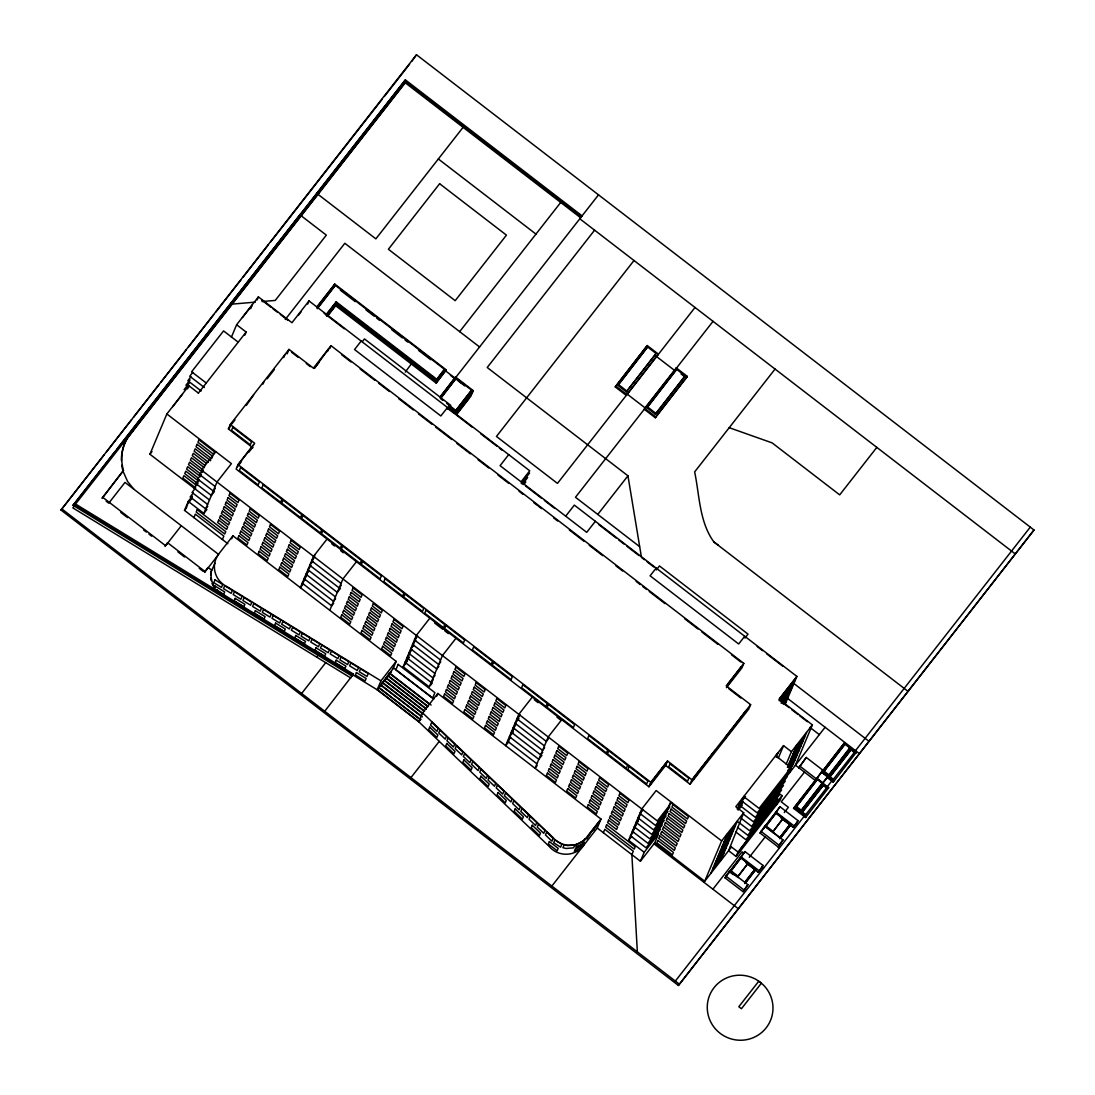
<?xml version="1.0" encoding="UTF-8"?>
<svg xmlns="http://www.w3.org/2000/svg" width="1095" height="1095" viewBox="0 0 1095 1095"><rect width="100%" height="100%" fill="white"/><g stroke="black" fill="none" stroke-linecap="round" stroke-linejoin="round"><path stroke-width="1.5" d="M60.992 510.037L416.483 54.75L1034.008 529.994L678.435 985.473L60.992 510.037L104.176 454.808M405.629 81.879L405.246 82.796L580.596 217.741L580.98 216.837L405.629 81.879L75.569 504.042L353.439 674.109L352.179 676.149L73.064 505.315L405.369 79.88L581.869 215.715L581.486 216.618M123.489 470.48L102.205 498.115L123.489 470.48A42.377 41.733 22.8 0 1 133.494 429.938L133.111 430.855A42.377 41.733 22.8 0 0 121.408 460.584M209.473 499.963L149.919 454.261L166.851 413.965L188.901 385.768L198.4 393.091M187.587 388.834L188.833 385.851M232.592 303.205L232.208 304.109L255.395 302.124M231.415 337.137L236.629 324.736L258.393 296.882L291.954 322.71L308.995 300.92L529.72 470.795L521.083 481.841M250.659 308.708L252.192 305.067L242.406 317.577M257.092 299.989L258.393 296.882M244.815 335.152L246.129 332.045L236.629 324.736M300.482 214.031L117.206 448.854M301.618 214.907L301.235 215.825L326.324 235.124L275.256 300.413L262.02 301.549M167.248 543.667L167.631 542.764L204.957 571.494L204.573 572.398L218.617 554.453L125.008 482.402L108.761 503.166L106.147 501.154M316.893 193.459L317.263 192.556M227.828 543.709L184.507 510.366L188.272 501.414L192.378 496.144M186.328 507.587L187.615 504.562M318.412 193.432L318.029 194.349L375.872 238.861L463.103 127.307M252.794 447.745L228.403 428.966L230.279 424.49L288.998 349.387L313.403 368.153L330.977 345.664L743.82 663.392L741.931 667.868L726.423 687.715M193.883 517.593L195.321 514.171L223.845 536.126L222.408 539.534M188.272 501.414L203.834 513.391L217.002 482.046L231.401 463.637L166.851 413.965M253.643 394.925L246.402 405.301M262.992 384.071L264.018 381.649M230.279 424.49L254.67 443.256L237.998 464.595L236.123 469.071L648.952 786.785L665.623 765.46L667.512 760.984L691.903 779.763L690.028 784.239L665.623 765.46M283.728 357.572L284.741 355.136M307.668 304.068L308.995 300.92M287.123 353.863L288.998 349.387M301.152 213.593L405.369 79.88M416.483 54.75L411.72 61.471M207.585 568.565L207.968 567.648L211.746 569.961L211.362 570.878M332.989 288.177L334.728 284.043L446.226 369.85L436.234 383.154L335.659 305.751L336.138 304.588L436.727 381.991L436.234 383.154M436.453 379.992L436.782 379.24L336.192 301.823L335.878 302.59L436.453 379.992L444.515 369.33L335.316 285.289L317.276 308.694M231.702 538.781L232.948 535.797L396.157 661.394L393.009 668.867M327.514 351.536L328.527 349.113L314.265 368.467L319.357 361.966M329.732 348.662L330.977 345.664M302.193 584.908L303.466 581.869M304.081 580.432L306.052 576.49M305.957 575.956L307.941 572.014M311.61 562.515L312.883 559.477M313.485 558.039L314.758 555.001M412.007 362.979L405.287 372.108M329.773 610.312L342.94 578.968L356.464 561.68M440.614 396.677L455.561 377.036L473.218 390.614L470.85 396.253L456.382 414.759M470.699 392.024L471.507 390.107L456.15 378.281L441.08 397.896M448.977 406.149L455.383 411.077L471.507 390.107M473.218 390.614L455.164 414.238L472.725 391.777M353.439 674.109L324.736 711.257M396.157 661.394L380.95 680.844L377.186 689.795L418.851 721.851L548.965 846.23A21.996 21.654 22.8 0 0 583.758 845.258M378.802 687.742L420.453 719.798M380.403 685.675L382.374 682.76L422.697 713.789M382.018 683.622L384.112 680.392L424.436 711.421M383.62 681.569L385.851 678.024L426.16 709.054M385.235 679.502L387.589 675.67L427.899 706.686M386.836 677.449L389.327 673.302L429.637 704.318M388.451 675.396L393.461 667.882L433.771 698.897M455.972 638.262L442.448 655.549L429.267 686.893L403.165 666.8L416.333 635.456L429.856 618.169M406.875 659.546L408.148 656.507M412.528 646.118L413.8 643.08M414.403 641.629L416.387 637.701M551.866 886.06L597.24 828.012L601.004 819.06L437.808 693.463L422.615 712.9L418.851 721.851L420.877 719.264M436.549 696.447L437.808 693.463M658.273 354.041L626.272 395.391L615.239 386.905L647.241 345.555L658.273 354.041L657.89 354.958M617.895 385.385L647.597 346.951L656.014 353.425L655.618 354.369L626.299 391.859L617.895 385.385L647.597 346.951M626.299 391.859L656.014 353.425M647.241 345.555L615.239 386.905M644.668 408.353L644.284 409.256L655.33 417.77L687.332 376.42L676.286 367.906L644.668 408.353L655.713 416.853L655.33 417.77M655.371 414.225L685.073 375.79L684.676 376.735L655.371 414.225L646.953 407.751L676.669 369.316L686.948 377.323M507.478 742.903L509.462 738.961M511.242 733.937L513.226 730.009M513.131 729.462L515.115 725.533M516.895 720.51L518.879 716.568M675.902 368.823L676.286 367.906M676.669 369.316L646.953 407.751M603.345 832.706L604.782 829.298L633.307 851.239L631.87 854.661L637.345 951.842M648.952 786.785L650.841 782.309L667.512 760.984M644.175 852.28L628.598 840.303L641.779 808.959L656.165 790.549L721.646 840.946L704.715 881.242L654.796 842.821L658.56 833.87L644.175 852.28L640.411 861.231L597.24 828.012M632.321 833.049L633.594 830.01M634.197 828.573L636.181 824.631M637.961 819.607L639.234 816.583M657.602 832.898L659.039 829.476M659.477 828.422L660.436 826.136M661.366 823.933L662.324 821.661M663.241 819.457L664.679 816.049M665.13 814.981L666.568 811.573M667.006 810.505L667.964 808.233M668.894 806.029L670.332 802.608M743.82 663.392L726.231 685.881L750.622 704.646L748.747 709.122L690.028 784.239M739.371 804.209L744.217 796.147M710.97 873.071L712.503 869.43L722.289 856.92L720.77 860.56M727.559 833.61L726.04 837.251L735.826 824.74L737.346 821.099M785.047 703.537L786.319 700.513L783.541 704.071M785.156 704.304L796.886 676.409L574.341 505.123L565.704 516.169M786.155 764.242L791.425 751.704L783.541 745.64L735.813 806.686L743.697 812.75L728.599 850.692L736.1 856.468L780.146 800.144L782.022 795.668L778.271 792.78M678.435 985.473L1034.008 529.994M747.926 884.719L743.081 891.754L725.041 877.875L725.821 876.027L729.886 870.826L747.926 884.719L743.163 891.563M776.218 757.083L777.902 753.059L775.794 755.755M729.106 872.674L729.886 870.826M736.1 856.468L737.975 851.992L782.022 795.668M738.222 877.588L730.502 871.647L730.885 870.703L741.014 857.755L748.104 863.202L737.66 876.903L748.104 863.202M778.271 758.178L783.541 745.64M739.7 851.869L741.383 847.845L778.23 800.719L776.547 804.743M740.111 858.603L744.942 851.554L762.996 865.447L762.216 867.295L763.516 868.294M741.014 857.755L730.502 871.647M725.041 877.875L744.942 851.554M796.79 745.065L795.257 748.706L805.058 736.196L806.577 732.555M779.421 847.954L760.067 833.062L764.912 826.027L782.952 839.906L778.203 846.763M764.132 827.875L764.912 826.027M782.829 819.142L789.906 824.59L779.695 837.743L772.687 832.104L783.13 818.389L776.054 812.942L765.925 825.904L765.528 826.835L773.262 832.789M789.988 772.016L791.521 768.375L785.649 775.876M775.137 813.79L779.982 806.741L798.022 820.634L797.256 822.482M796.886 676.409L779.038 699.226L812.38 724.89L795.449 765.186L815.351 780.516L793.492 808.48L844.286 743.094L856.29 752.333L855.989 753.059L850.651 748.953M776.054 812.942L766.541 825.548M779.982 806.741L760.067 833.062M754.879 869.403L744.668 882.556L754.879 869.403L747.789 863.955M745.49 882.994L755.81 869.471L740.494 857.686L729.489 871.771M806.262 757.453L798.844 767.8L806.262 757.453L822.783 770.155L822.003 772.016L844.286 743.094M772.687 832.104L783.13 818.389M755.495 870.196L758.233 872.291L762.996 865.447M778.121 846.955L782.952 839.906M795.887 807.33L817.308 779.503L822.167 783.24L821.77 784.184L800.746 811.066L795.887 807.33L817.308 779.503M780.53 838.181L790.836 824.672L775.52 812.887L764.515 826.958M790.535 825.384L793.273 827.491L798.022 820.634M800.746 811.066L822.167 783.24M815.351 780.516L822.783 770.155M826.711 787.729L805.619 814.817L802.252 812.23L823.358 785.142L826.643 787.921L823.358 785.142M805.619 814.817L802.334 812.038M823.522 771.989L844.943 744.162L849.802 747.899L849.405 748.843L828.381 775.725L823.522 771.989L844.943 744.162M793.574 808.288L805.578 817.527L805.879 816.815L793.875 807.576M822.646 783.062L827.587 776.656L821.578 772.03L833.514 781.474L833.213 782.186L827.204 777.573L827.587 776.656M828.381 775.725L849.802 747.899M829.887 776.889L850.993 749.801L854.264 752.58L833.24 779.462L829.887 776.889L850.993 749.801M822.728 782.87L816.733 778.244L828.655 787.688L828.354 788.4L822.345 783.774M833.24 779.462L829.969 776.683M214.935 563.2L210.952 572.165A21.996 21.654 22.8 0 0 210.664 574.984M106.283 452.112L131.551 419.782M133.658 417.099L158.939 384.769M161.047 382.073L186.328 349.743M188.436 347.047L213.703 314.717M215.811 312.02L241.092 279.69M243.2 276.994L268.48 244.664M270.588 241.981L382.223 99.193M384.331 96.497L409.612 64.167M73.064 505.315L115.098 451.551M75.185 504.946L72.872 507.888L350.756 677.969M126.787 438.931L405.246 82.796M192.829 372.286L189.736 376.242L204.368 387.507M190.941 376.776L187.861 380.718L201.165 390.97M190.092 379.924L185.972 385.207L188.627 387.247M184.097 389.683L189.243 383.086M172.736 406.669L182.523 394.159M149.919 454.261L152.013 451.578M198.346 393.16L246.129 332.045M285.248 319.494L344.829 243.282L479.569 346.964M298.292 315.415L301.221 311.651M317.153 306.504L334.728 284.043M316.674 307.668L334.235 285.193M317.605 307.928L335.316 285.289M231.894 423.861L235.001 419.878M267.139 378.774L274.393 369.494M228.403 428.966L230.498 426.283M215.838 451.66L201.439 470.07L657.342 820.935L671.741 802.525M202.643 470.604L199.564 474.546L215.126 486.522M200.768 475.079L197.675 479.021L213.238 490.998L215.304 488.37M325.927 314.963L336.192 301.823M326.638 314.402L335.878 302.59M198.879 479.555L195.8 483.497L211.362 495.474L214.442 491.532M326.899 316.4L336.138 304.588M327.446 316.25L335.659 305.751M193.911 487.973L198.031 482.717M195.115 488.507L192.036 492.449L207.598 504.439M193.24 492.983L190.147 496.938L205.709 508.915L207.776 506.287M192.159 496.665L188.217 503.111L192.405 497.76M184.507 510.366L186.561 507.738M167.631 542.764L165.427 545.584L102.588 497.212M165.044 546.487L181.291 525.723M238.436 464.348L253.684 444.83M237.41 466.771L241.475 461.57M248.592 452.468L252.671 447.266M203.834 513.391L206.914 509.449M361.158 341.065L354.547 349.538L440.861 415.963L447.485 407.504M362.39 341.572L364.457 338.916L450.784 405.355L447.677 409.325M204.957 571.494L207.968 567.648M232.948 535.797L219.465 553.043A21.996 21.654 22.8 0 0 227.171 586.715L380.95 680.844M459.667 331.662L560.708 202.438M436.782 379.24L444.515 369.33M436.727 381.991L446.226 369.85M327.049 539.055L313.54 556.342L300.358 587.673L303.479 583.69M314.771 556.821L311.651 560.818L341.065 583.443M440.067 396.842L455.561 377.036M580.98 216.837L581.869 215.715M455.383 377.898L598.513 194.842M312.896 561.297L309.775 565.294L339.176 587.919L341.257 585.264M456.15 378.281L440.341 398.484L442.9 400.455M311.007 565.786L307.887 569.77L337.301 592.395L340.408 588.412M309.132 570.262L306.011 574.245L335.412 596.871M307.243 574.738L304.123 578.721L333.537 601.36L335.604 598.691M305.368 579.214L302.247 583.197L331.648 605.836L333.729 603.167M594.585 230.169L487.22 367.496L627.955 475.819L641.451 557.259M455.383 411.077L471.192 390.86M455.424 414.129L469.645 395.952L468.373 398.977L456.163 414.594M316.606 657.068L318.905 654.126M634.005 260.5L496.446 436.44L557.464 483.401L695.024 307.462M301.631 693.477L325.735 662.653M508.71 454.617L500.073 465.662L586.715 532.348L595.351 521.302M521.275 483.661L529.569 473.067M522.507 484.168L527.694 477.543M523.738 484.674L525.805 482.019M417.578 635.935L414.457 639.932L440.573 660.025M391.449 671.563L377.186 689.795L348.785 672.412M415.689 640.424L412.569 644.408L438.684 664.501L440.765 661.845M413.814 644.9L410.693 648.883L436.796 668.977L438.876 666.321M411.912 647.556L412.623 646.652M411.925 649.376L408.805 653.359L434.92 673.452M410.036 652.031L410.734 651.128M410.05 653.852L406.929 657.835L433.031 677.942L435.112 675.273M409.201 657L405.041 662.324L431.156 682.418L433.237 679.749M408.941 657.575L404.999 664.022L407.094 661.339M403.165 666.8L406.286 662.803M713.037 321.328L575.477 497.267L639.507 546.542M430.308 685.566L432.388 682.897M655.713 416.853L687.332 376.42M597.774 514.417L627.955 475.819M410.94 777.601L439.273 741.37M775.055 369.056L694.641 471.904C699.541 495.145 699.308 522.041 713.885 541.943L907.919 691.274M532.348 697.036L518.825 714.337L505.657 745.668L508.778 741.685M520.07 714.816L516.949 718.813L546.35 741.438L548.431 738.783M518.962 718.539L515.061 723.289L544.461 745.914M516.306 723.768L513.185 727.764L542.586 750.39L544.667 747.734M514.417 728.257L511.297 732.24L540.697 754.866L542.778 752.21M513.309 731.966L509.421 736.716L538.822 759.341M510.653 737.209L507.532 741.192L536.933 763.831M656.151 568.086L650.101 575.819L738.673 643.983L744.723 636.263M656.343 569.92L659.45 565.937L748.022 634.114L744.915 638.084M561.749 719.675L548.225 736.962L535.058 768.307L537.139 765.638M539.862 758.014L541.943 755.358M876.821 447.376L839.687 494.872L772.126 442.886L729.215 427.68M601.004 819.06L587.522 836.306A21.996 21.654 22.8 0 1 552.729 837.264L422.615 712.9M642.984 809.492L639.891 813.434L655.467 825.411L669.853 807.001M641.122 812.107L641.821 811.203M641.095 813.968L638.015 817.91L653.578 829.887L667.977 811.477M639.22 818.444L636.127 822.386L651.703 834.363L666.088 815.953L663.502 813.955M638.057 820.155L636.086 824.097L638.18 821.414M637.331 822.92L634.251 826.862L649.814 838.838L664.213 820.429M635.456 827.396L632.362 831.338L647.939 843.314L662.324 824.918M633.567 831.871L630.487 835.813L646.05 847.804L660.449 829.394M628.598 840.303L631.692 836.347M691.903 779.763L750.622 704.646M640.411 861.231L654.796 842.821M780.667 699.459L793.848 682.596L792.575 685.634L780.365 701.238M780.872 701.265L791.972 687.071L790.699 690.11L781.543 701.813M781.063 703.086L790.084 691.547L782.706 702.388M782.295 703.579L788.208 696.037L783.883 702.963M745.49 796.585L739.18 804.661L737.482 808.685L743.04 801.581M737.291 809.137L742.561 802.402M738.071 809.999L742.191 804.743M738.564 809.575L741.726 805.537M721.646 840.946L743.697 812.75M791.425 751.704L812.38 724.89M787.387 767.458L797.174 754.934L795.641 758.575L788.783 767.349M789.413 766.924L795.285 759.41L793.752 763.064L787.88 770.565M787.538 771.4L793.41 763.899L787.962 772.536M789.125 772.085L757.22 812.887L741.835 801.047M703.907 882.269L731.268 847.284M783.007 781.105L825.096 727.272M787.25 776.56L755.345 817.363L739.96 805.523M785.361 781.036L753.456 821.839L743.204 813.955M783.486 785.512L751.581 826.328L741.315 818.43M781.597 790.001L749.692 830.804L738.153 821.921M779.722 794.477L747.817 835.28L737.551 827.382M777.833 798.953L745.928 839.755L735.676 831.858M712.913 889.195L742.123 851.828L744.176 853.402M804.455 772.126L781.241 801.814L788.373 807.302L784.294 812.517M749.254 857.317L765.159 836.977M779.777 837.552L789.906 824.59M823.317 782.542L827.204 777.573M744.792 883.555L755.81 869.471M779.832 838.743L790.836 824.672M802.252 812.23L823.276 785.334M758.233 872.291L762.298 867.103M793.273 827.491L797.338 822.29M675.341 981.079L804.428 815.967M827.355 786.648L832.57 779.982M855.496 750.664L1030.272 527.119M805.578 817.527L828.655 787.688M833.213 782.186L856.29 752.333M758.767 981.216L738.824 1006.729L741.438 1008.728L761.367 983.228M230.648 600.101L233.563 601.894M246.621 609.874L250.974 612.543M268.261 623.123L271.163 624.903M284.18 632.869L287.246 634.744M300.304 642.738L304.656 645.393M305.888 646.146L310.46 648.952M338.026 665.815L340.928 667.594M73.447 504.412L352.563 675.245M713.885 541.943L718.361 545.269M404.986 80.784L407.682 82.864M422.506 94.266L431.936 101.52M450.798 116.043L456.177 120.19M476.393 135.739L484.469 141.967M500.648 154.409L508.723 160.623M526.243 174.105L531.636 178.252M534.319 180.333L537.015 182.4M551.839 193.815L559.928 200.029M574.738 211.431L580.131 215.578M579.789 218.781L1015.284 553.947M438.342 158.967L535.961 234.097M681.076 373.956L684.676 376.735M656.603 356.6L674.616 370.466M618.278 384.441L626.696 390.915M647.35 406.806L655.768 413.28M627.243 394.145L645.256 408.011M615.623 386.001L626.655 394.487M445.733 371L455.068 378.186M458.86 381.101L461.378 383.045M340.381 290.189L355.218 301.604M366.004 309.912L374.093 316.126M376.789 318.207L379.486 320.287M391.613 329.622L402.399 337.917M405.095 339.998L407.792 342.078M418.577 350.373L430.718 359.707M457.108 380.02L464.786 385.933M450.428 375.298L454.398 378.35M446.746 403.412L455.712 410.31M448.088 407.258L455.657 413.075M324.134 313.252L344.254 328.733M448.868 409.379L453.905 413.267M456.355 415.005L472.438 427.378M480.637 433.688L496.733 446.076M499.416 448.142L502.099 450.209M598.65 524.505L616.074 537.932M618.757 539.986L624.123 544.119M626.956 546.295L639.015 555.589M641.697 557.642L644.38 559.709M647.063 561.776L653.77 566.936M757.179 646.515L762.544 650.649M766.568 653.742L782.665 666.13M793.423 683.157L868.869 741.219M525.614 486.002L541.176 497.979M544.379 500.442L554.754 508.422M341.654 354.766L351.03 361.98M360.145 369.001L374.901 380.348M378.706 383.277L389.423 391.531M398.594 398.58L413.335 409.927M418.482 413.896L431.882 424.203M435.7 427.132L451.783 439.519M456.93 443.475L470.33 453.795M478.104 459.777L488.822 468.03M497.992 475.079L508.723 483.333M519.016 491.258L523.027 494.351M533.758 502.605L537.782 505.698M538.904 506.574L541.587 508.627M553.646 517.921L557.67 521.015M569.359 530.007L584.1 541.354M589.247 545.31L602.647 555.63M615.842 565.773L622.617 571.001M636.168 581.431L640.233 584.552M642.669 586.427L646.611 589.466M649.239 591.492L665.007 603.619M684.567 618.675L697.98 628.995M701.785 631.924L717.868 644.298M731.501 654.796L740.891 662.023M787.305 698.186L859.233 753.538M261.842 300.222L270.848 307.147M272.518 308.434L277.692 312.417M280.293 314.416L288.067 320.411M782.542 702.593L789.016 707.589M791.617 709.587L798.104 714.57M799.651 715.76L807.371 721.701M809.944 727.395L819.334 734.635M291.544 352.22L298.237 357.381M306.285 363.567L310.309 366.661M728.764 688.7L740.836 697.994M823.919 771.044L828.778 774.781M799.624 765.952L816.131 778.668M238.204 342.174L223.572 330.909L191.625 371.766L206.257 383.031M775.63 755.769L791.014 767.609L759.109 808.411L743.724 796.571M796.284 806.385L801.143 810.136M775.917 811.942L793.971 825.835M780.803 817.842L789.823 824.781M765.925 825.904L773.002 831.351M760.847 831.214L778.901 845.107M237.998 464.595L650.841 782.309M730.474 846.216L737.975 851.992M740.891 856.755L758.931 870.635M331.853 543.914L334.55 545.994M340.696 550.717L343.282 552.715M434.66 623.041L442.777 629.283M444.748 630.788L448.389 633.608M534.346 699.76L538.097 702.648M556.999 717.198L560.996 720.264M745.777 862.655L754.797 869.594M210.719 460.749L195.184 448.799L194.171 451.222L208.406 462.186M206.257 463.24L193.309 453.275L192.282 455.698L205.23 465.662M730.885 870.703L737.975 876.164M204.368 467.716L191.42 457.751L190.407 460.174L203.355 470.138M730.762 872.742L733.308 874.713M202.493 472.191L189.544 462.227L188.518 464.65L201.466 474.614M725.821 876.027L743.861 889.906M200.604 476.667L187.656 466.703L186.643 469.125L198.291 478.104M198.729 481.143L185.78 471.178L184.754 473.615L197.702 483.566M196.84 485.619L183.892 475.654L182.879 478.091L195.827 488.055M653.989 843.848L738.044 908.535M389.464 672.987L431.115 705.043M387.726 675.355L428.036 706.385M385.987 677.723L426.297 708.752M384.249 680.091L424.559 711.107M382.511 682.459L422.821 713.475M380.773 684.813L422.424 716.883M380.636 685.128L420.959 716.157M378.897 687.496L420.562 719.552M377.296 689.549L418.947 721.605M177.896 551.866L184.562 556.999M199.235 568.291L203.246 571.371M120.833 512.46L127.526 517.606M143.609 529.994L146.292 532.047M148.975 534.114L151.644 536.18M61.553 508.71L679.078 983.967M133.823 489.191L127.567 481.43L123.105 471.384A42.377 41.733 22.8 0 1 121.791 465.252M213.169 585.962A21.996 21.654 22.8 0 1 212.006 583.361M211.184 580.624A21.996 21.654 22.8 0 1 210.733 577.818M223.791 594.763A21.996 21.654 22.8 0 1 216.865 589.712M215.058 587.495A21.996 21.654 22.8 0 1 211.335 571.248M197.073 444.31L196.046 446.746L211.581 458.695L212.608 456.273L197.073 444.31M198.948 439.834L197.935 442.27L213.47 454.22L214.483 451.797L198.948 439.834M197.209 509.695L196.21 512.049L224.735 534.004L225.734 531.65L197.209 509.695M232.811 427.324L231.538 430.362L250.303 444.803L251.576 441.764L232.811 427.324M240.64 467.497L239.353 470.535L258.119 484.975L259.392 481.937L240.64 467.497M218.671 520.057L217.659 522.493L226.665 529.419L227.692 526.996L218.671 520.057M220.56 515.581L219.534 518.017L228.54 524.943L229.567 522.52L220.56 515.581M222.436 511.105L221.423 513.528L230.429 520.467L231.456 518.031L222.436 511.105M224.324 506.629L223.298 509.052L232.304 515.991L233.331 513.555L224.324 506.629M226.2 502.153L225.187 504.576L234.193 511.516L235.22 509.079L226.2 502.153M228.088 497.678L227.062 500.1L236.068 507.04L237.095 504.603L228.088 497.678M229.964 493.202L228.951 495.624L237.957 502.55L238.984 500.128L229.964 493.202M215.017 579.816L213.799 582.704L221.491 587.399L222.696 584.511L215.017 579.816M214.962 585.989L213.949 588.412L223.64 594.352L224.667 591.93L214.962 585.989M238.943 535.66L237.93 538.083L246.936 545.023L247.949 542.586L238.943 535.66M240.832 531.184L239.805 533.607L248.811 540.547L249.838 538.11L240.832 531.184M242.707 526.709L241.694 529.131L250.7 536.057L251.713 533.635L242.707 526.709M244.596 522.219L243.569 524.656L252.575 531.581L253.602 529.159L244.596 522.219M246.471 517.743L245.458 520.18L254.464 527.106L255.477 524.683L246.471 517.743M248.36 513.268L247.333 515.704L256.339 522.63L257.366 520.207L248.36 513.268M250.235 508.792L249.222 511.228L258.228 518.154L259.241 515.731L250.235 508.792M263.156 484.825L261.869 487.864L280.635 502.304L281.921 499.265L263.156 484.825M224.721 585.757L223.503 588.645L231.182 593.339L232.4 590.451L224.721 585.757M234.426 591.697L233.208 594.571L240.886 599.28L242.104 596.392L234.426 591.697M235.179 598.363L234.152 600.785L243.856 606.726L244.869 604.289L235.179 598.363M259.214 551.25L258.187 553.687L267.194 560.613L268.22 558.19L259.214 551.25M261.089 546.775L260.076 549.211L269.083 556.137L270.095 553.714L261.089 546.775M262.978 542.299L261.951 544.721L270.958 551.661L271.984 549.238L262.978 542.299M264.853 537.823L263.84 540.246L272.847 547.185L273.86 544.749L264.853 537.823M266.742 533.347L265.715 535.77L274.722 542.709L275.748 540.273L266.742 533.347M268.617 528.871L267.604 531.294L276.611 538.234L277.624 535.797L268.617 528.871M270.506 524.395L269.479 526.818L278.486 533.744L279.512 531.321L270.506 524.395M283.044 500.128L281.771 503.166L300.536 517.606L301.809 514.568L283.044 500.128M244.117 597.624L242.912 600.512L250.591 605.207L251.795 602.332L244.117 597.624M253.821 603.564L252.603 606.452L260.281 611.147L261.5 608.272L253.821 603.564M255.381 610.723L254.368 613.159L264.059 619.086L265.086 616.663L255.381 610.723M279.855 567.142L278.828 569.564L287.834 576.504L288.861 574.067L279.855 567.142M281.73 562.666L280.717 565.088L289.723 572.028L290.736 569.592L281.73 562.666M283.619 558.19L282.592 560.613L291.598 567.552L292.625 565.116L283.619 558.19M285.494 553.714L284.481 556.137L293.487 563.063L294.5 560.64L285.494 553.714M287.383 549.225L286.356 551.661L295.363 558.587L296.389 556.164L287.383 549.225M289.258 544.749L288.245 547.185L297.251 554.111L298.264 551.688L289.258 544.749M291.147 540.273L290.12 542.709L299.127 549.635L300.153 547.213L291.147 540.273M302.932 515.444L301.659 518.469L320.424 532.923L321.697 529.884L302.932 515.444M263.525 609.504L262.307 612.392L269.986 617.087L271.204 614.199L263.525 609.504M273.216 615.445L272.012 618.319L279.69 623.028L280.895 620.14L273.216 615.445M275.598 623.096L274.571 625.519L284.276 631.459L285.289 629.036L275.598 623.096M282.921 621.371L281.716 624.259L289.395 628.968L290.599 626.08L282.921 621.371M322.82 530.746L321.547 533.785L340.312 548.225L341.585 545.187L322.82 530.746M292.625 627.312L291.407 630.2L299.086 634.895L300.304 632.02L292.625 627.312M295.801 635.47L294.788 637.892L304.478 643.833L305.505 641.396L295.801 635.47M302.329 633.252L301.111 636.14L308.79 640.835L310.008 637.947L302.329 633.252M342.721 546.063L341.435 549.088L360.2 563.528L361.487 560.503L342.721 546.063M312.02 639.193L310.816 642.067L318.494 646.775L319.699 643.887L312.02 639.193M316.017 647.829L314.99 650.266L324.695 656.192L325.708 653.77L316.017 647.829M321.725 645.133L320.506 648.007L328.199 652.716L329.403 649.828L321.725 645.133M362.609 561.365L361.336 564.404L380.102 578.844L381.375 575.806L362.609 561.365M341.777 614.801L340.75 617.224L349.757 624.164L350.783 621.727L341.777 614.801M343.666 610.326L342.639 612.748L351.646 619.688L352.672 617.251L343.666 610.326M345.541 605.85L344.514 608.272L353.521 615.198L354.547 612.776L345.541 605.85M347.43 601.36L346.403 603.797L355.41 610.723L356.436 608.3L347.43 601.36M349.305 596.884L348.278 599.321L357.298 606.247L358.311 603.824L349.305 596.884M351.194 592.409L350.167 594.845L359.174 601.771L360.2 599.348L351.194 592.409M353.069 587.933L352.042 590.356L361.063 597.295L362.075 594.872L353.069 587.933M331.429 651.06L330.211 653.948L337.89 658.642L339.108 655.768L331.429 651.06M336.22 660.203L335.207 662.626L344.898 668.566L345.924 666.143L336.22 660.203M341.12 657L339.915 659.888L347.594 664.583L348.812 661.708L341.12 657M362.048 630.391L361.021 632.828L370.028 639.754L371.054 637.331L362.048 630.391M363.923 625.916L362.91 628.352L371.917 635.278L372.93 632.855L363.923 625.916M365.812 621.44L364.786 623.863L373.792 630.802L374.818 628.366L365.812 621.44M367.687 616.964L366.674 619.387L375.681 626.326L376.694 623.89L367.687 616.964M369.576 612.488L368.55 614.911L377.556 621.85L378.583 619.414L369.576 612.488M371.451 608.012L370.438 610.435L379.445 617.375L380.458 614.938L371.451 608.012M373.34 603.537L372.314 605.959L381.32 612.885L382.347 610.462L373.34 603.537M385.125 578.694L383.852 581.732L402.618 596.173L403.891 593.134L385.125 578.694M350.824 662.94L349.62 665.828L357.298 670.523L358.503 667.635L350.824 662.94M356.436 672.576L355.41 674.999L365.114 680.939L366.141 678.503L356.436 672.576M360.529 668.881L359.311 671.755L366.989 676.464L368.207 673.576L360.529 668.881M382.689 646.283L381.662 648.705L390.669 655.645L391.695 653.209L382.689 646.283M384.564 641.807L383.551 644.23L392.558 651.169L393.57 648.733L384.564 641.807M386.453 637.331L385.426 639.754L394.433 646.693L395.459 644.257L386.453 637.331M388.328 632.855L387.315 635.278L396.322 642.204L397.334 639.781L388.328 632.855M390.217 628.366L389.19 630.802L398.197 637.728L399.223 635.305L390.217 628.366M392.092 623.89L391.079 626.326L400.086 633.252L401.099 630.829L392.092 623.89M393.981 619.414L392.954 621.85L401.961 628.776L402.987 626.354L393.981 619.414M405.013 593.996L403.74 597.035L422.506 611.475L423.779 608.45L405.013 593.996M398.128 664.364L395.842 669.825L432.621 698.131L434.907 692.67L398.128 664.364M426.037 610.175L424.75 613.214L443.516 627.654L444.803 624.615L426.037 610.175M445.925 625.491L444.652 628.516L463.418 642.97L464.691 639.932L445.925 625.491M429.678 727.176L428.665 729.598L436.864 737.441L437.89 735.019L429.678 727.176M431.758 722.235L430.54 725.123L437.042 731.337L438.246 728.449L431.758 722.235M444.611 693.943L443.584 696.365L452.591 703.305L453.617 700.868L444.611 693.943M446.486 689.467L445.473 691.889L454.48 698.815L455.493 696.393L446.486 689.467M448.375 684.991L447.349 687.414L456.355 694.339L457.382 691.917L448.375 684.991M450.25 680.501L449.237 682.938L458.244 689.864L459.257 687.441L450.25 680.501M452.139 676.026L451.113 678.462L460.119 685.388L461.146 682.965L452.139 676.026M454.014 671.55L453.001 673.986L462.008 680.912L463.021 678.489L454.014 671.55M455.903 667.074L454.877 669.497L463.883 676.436L464.91 674.014L455.903 667.074M473.697 646.858L472.424 649.896L491.19 664.337L492.463 661.298L473.697 646.858M439.957 730.078L438.753 732.966L445.241 739.18L446.459 736.292L439.957 730.078M448.17 737.934L446.952 740.809L453.453 747.023L454.671 744.135L448.17 737.934M446.774 743.519L445.761 745.941L453.973 753.784L454.986 751.362L446.774 743.519M464.882 709.533L463.856 711.969L472.862 718.895L473.889 716.472L464.882 709.533M466.757 705.057L465.731 707.493L474.751 714.419L475.764 711.996L466.757 705.057M468.646 700.581L467.62 703.004L476.626 709.943L477.653 707.507L468.646 700.581M470.521 696.105L469.495 698.528L478.515 705.467L479.528 703.031L470.521 696.105M472.41 691.629L471.384 694.052L480.39 700.992L481.417 698.555L472.41 691.629M474.286 687.154L473.259 689.576L482.279 696.516L483.292 694.079L474.286 687.154M476.174 682.678L475.148 685.1L484.154 692.026L485.181 689.604L476.174 682.678M456.382 745.777L455.164 748.665L461.666 754.866L462.87 751.991L456.382 745.777M493.585 662.174L492.312 665.199L511.078 679.639L512.351 676.614L493.585 662.174M464.581 753.62L463.377 756.508L469.878 762.709L471.083 759.834L464.581 753.62M463.883 759.862L462.856 762.284L471.069 770.141L472.096 767.704L463.883 759.862M485.523 725.424L484.496 727.846L493.503 734.786L494.529 732.35L485.523 725.424M487.398 720.948L486.385 723.371L495.392 730.31L496.405 727.874L487.398 720.948M489.287 716.472L488.26 718.895L497.267 725.834L498.293 723.398L489.287 716.472M491.162 711.996L490.149 714.419L499.156 721.345L500.169 718.922L491.162 711.996M493.051 707.507L492.025 709.943L501.031 716.869L502.058 714.446L493.051 707.507M494.926 703.031L493.913 705.467L502.92 712.393L503.933 709.971L494.926 703.031M496.815 698.555L495.789 700.992L504.795 707.918L505.822 705.495L496.815 698.555M472.794 761.463L471.589 764.351L478.077 770.565L479.295 767.677L472.794 761.463M481.006 769.306L479.788 772.194L486.289 778.408L487.508 775.52L481.006 769.306M480.979 776.204L479.966 778.641L488.165 786.484L489.191 784.047L480.979 776.204M522.862 684.703L521.59 687.728L545.981 706.508L547.254 703.469L522.862 684.703M489.219 777.163L488 780.037L494.502 786.251L495.707 783.363L489.219 777.163M497.417 785.005L496.213 787.894L502.701 794.094L503.919 791.22L497.417 785.005M498.088 792.547L497.062 794.984L505.274 802.827L506.287 800.404L498.088 792.547M505.63 792.848L504.412 795.736L510.913 801.951L512.131 799.063L505.63 792.848M548.376 704.345L547.103 707.37L573.383 727.586L574.656 724.562L548.376 704.345M513.842 800.691L512.624 803.579L519.126 809.794L520.33 806.905L513.842 800.691M515.184 808.89L514.157 811.327L522.37 819.169L523.396 816.747L515.184 808.89M522.041 808.534L520.837 811.422L527.338 817.636L528.543 814.748L522.041 808.534M547.445 773.084L546.419 775.506L555.425 782.446L556.452 780.01L547.445 773.084M549.32 768.608L548.308 771.031L557.314 777.956L558.327 775.534L549.32 768.608M551.209 764.132L550.183 766.555L559.189 773.481L560.216 771.058L551.209 764.132M553.084 759.643L552.072 762.079L561.078 769.005L562.091 766.582L553.084 759.643M554.973 755.167L553.947 757.603L562.953 764.529L563.98 762.106L554.973 755.167M556.849 750.691L555.836 753.127L564.842 760.053L565.855 757.63L556.849 750.691M558.737 746.215L557.711 748.638L566.717 755.577L567.744 753.155L558.737 746.215M530.254 816.391L529.049 819.265L535.537 825.479L536.755 822.591L530.254 816.391M532.279 825.247L531.267 827.669L539.479 835.512L540.492 833.09L532.279 825.247M538.466 824.234L537.248 827.122L543.75 833.322L544.968 830.448L538.466 824.234M546.665 832.077L545.461 834.965L551.962 841.179L553.167 838.291L546.665 832.077M588.918 735.539L587.632 738.564L606.397 753.004L607.684 749.979L588.918 735.539M567.703 788.674L566.69 791.11L575.696 798.036L576.723 795.613L567.703 788.674M569.592 784.198L568.565 786.634L577.571 793.56L578.598 791.137L569.592 784.198M571.467 779.722L570.454 782.145L579.46 789.084L580.487 786.648L571.467 779.722M573.356 775.246L572.329 777.669L581.336 784.609L582.362 782.172L573.356 775.246M575.231 770.77L574.218 773.193L583.224 780.133L584.251 777.696L575.231 770.77M577.12 766.295L576.093 768.717L585.1 775.657L586.126 773.221L577.12 766.295M578.995 761.819L577.982 764.242L586.988 771.167L588.015 768.745L578.995 761.819M549.389 841.59L548.362 844.012L557.163 850.815L558.176 848.379L549.389 841.59M554.905 839.879L553.687 842.767L560.613 847.174L561.831 844.286L554.905 839.879M564.13 844.834L562.926 847.708L566.197 848.488L573.643 847.817L574.861 844.929L567.415 845.6L564.13 844.834M608.806 750.841L607.533 753.88L626.299 768.32L627.572 765.282L608.806 750.841M588.357 804.565L587.331 806.988L596.337 813.927L597.364 811.491L588.357 804.565M590.232 800.089L589.206 802.512L598.226 809.451L599.239 807.015L590.232 800.089M592.121 795.613L591.095 798.036L600.101 804.976L601.128 802.539L592.121 795.613M593.996 791.137L592.97 793.56L601.99 800.486L603.003 798.063L593.996 791.137M595.885 786.648L594.859 789.084L603.865 796.01L604.892 793.588L595.885 786.648M597.76 782.172L596.734 784.609L605.754 791.534L606.767 789.112L597.76 782.172M599.649 777.696L598.623 780.133L607.629 787.059L608.656 784.636L599.649 777.696M577.01 844.3L575.806 847.174L582.239 843.739L585.565 838.619L583.457 840.851L577.01 844.3M575.354 849.104L574.327 851.54L580.364 848.214L584.306 842.685L581.377 845.792L575.354 849.104M587.878 836.06L586.66 838.934L593.339 829.066L587.878 836.06M594.489 827.587L593.285 830.475L599.964 820.593L594.489 827.587M629.146 766.5L627.873 769.525L646.639 783.979L647.911 780.94L629.146 766.5M606.657 824.809L605.672 827.163L634.197 849.118L635.182 846.763L606.657 824.809M608.615 820.155L607.602 822.591L616.608 829.517L617.621 827.095L608.615 820.155M610.504 815.679L609.477 818.116L618.483 825.041L619.51 822.619L610.504 815.679M612.379 811.203L611.366 813.64L620.372 820.566L621.385 818.143L612.379 811.203M614.268 806.728L613.241 809.15L622.247 816.09L623.274 813.667L614.268 806.728M616.143 802.252L615.13 804.674L624.136 811.614L625.149 809.178L616.143 802.252M618.032 797.776L617.005 800.199L626.011 807.138L627.038 804.702L618.032 797.776M619.907 793.3L618.894 795.723L627.9 802.662L628.913 800.226L619.907 793.3M651.265 782.063L650.238 784.499L666.526 762.558L651.265 782.063M670.044 763.817L668.771 766.842L687.537 781.296L688.81 778.258L670.044 763.817M657.903 840.454L656.877 842.89L672.412 854.839L673.439 852.416L657.903 840.454M659.779 835.978L658.766 838.414L674.301 850.363L675.314 847.941L659.779 835.978M661.667 831.502L660.641 833.925L676.176 845.887L677.203 843.465L661.667 831.502M663.543 827.026L662.53 829.449L678.065 841.412L679.078 838.975L663.543 827.026M665.432 822.55L664.405 824.973L679.94 836.936L680.967 834.499L665.432 822.55M667.307 818.074L666.294 820.497L681.829 832.46L682.842 830.024L667.307 818.074M669.196 813.599L668.169 816.021L683.704 827.984L684.731 825.548L669.196 813.599M671.071 809.109L670.058 811.546L685.593 823.495L686.606 821.072L671.071 809.109M672.96 804.633L671.933 807.07L687.468 819.019L688.495 816.596L672.96 804.633M728.12 683.759L727.107 686.195L741.37 666.828L728.12 683.759M694.531 776.697L693.518 779.12L715.268 750.184L694.531 776.697M725.643 736.921L724.616 739.344L746.366 710.409L725.643 736.921M780.475 697.638L779.202 700.663L794.464 681.158L795.736 678.12L780.475 697.638M714.392 864.954L712.859 868.595L722.645 856.085L724.178 852.444L714.392 864.954M716.267 860.478L714.734 864.119L724.534 851.609L726.053 847.954L716.267 860.478M718.156 856.003L716.623 859.643L726.409 847.119L727.942 843.478L718.156 856.003M720.031 851.527L718.512 855.168L728.298 842.644L729.817 839.003L720.031 851.527M721.92 847.051L720.387 850.692L730.173 838.168L731.706 834.527L721.92 847.051M723.795 842.575L722.276 846.216L732.062 833.692L733.582 830.051L723.795 842.575M725.684 838.086L724.151 841.74L733.937 829.216L735.47 825.575L725.684 838.086M789.262 762.982L787.729 766.623L797.516 754.099L799.049 750.458L789.262 762.982M791.151 758.506L789.618 762.147L799.405 749.623L800.938 745.982L791.151 758.506M793.026 754.031L791.493 757.672L801.28 745.147L802.813 741.507L793.026 754.031M794.915 749.541L793.382 753.196L803.169 740.672L804.702 737.031L794.915 749.541M439.629 183.727L388.396 249.263L455.191 300.673L506.437 235.138L439.629 183.727M760.135 982.147L756.563 979.738A32.946 32.453 22.8 0 0 707.384 1004.553A32.946 32.453 22.8 0 0 751.375 1038.402A32.946 32.453 22.8 0 0 763.366 984.98L760.135 982.147"/></g></svg>
